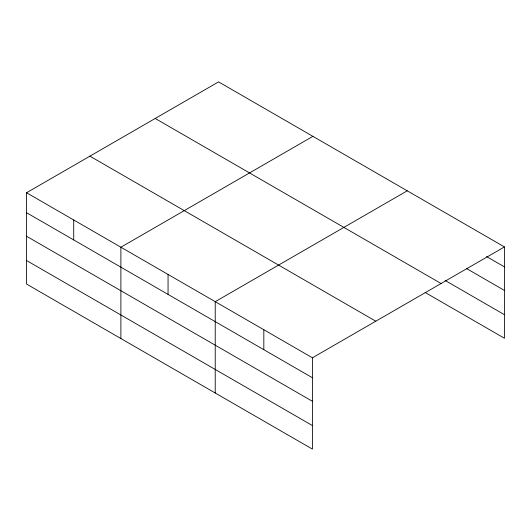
<?xml version="1.0" encoding="UTF-8"?>
<svg xmlns="http://www.w3.org/2000/svg" width="531" height="531" viewBox="0 0 531 531"><rect width="100%" height="100%" fill="white"/><g stroke="black" fill="none" stroke-linecap="round" stroke-linejoin="round"><path stroke-width="0.8" d="M26.55 192.746L312.427 357.794L312.427 449.12L26.55 284.072L26.55 192.746L218.573 81.88L504.45 246.928L504.45 338.254L425.119 292.455M312.912 136.348L120.889 247.214L120.889 338.539M407.25 190.815L215.228 301.674L215.228 393.006M312.427 357.794L504.45 246.928M486.582 256.573L504.45 266.887M466.57 268.567L504.45 290.437M445.131 280.454L504.45 314.704M155.205 118.466L441.082 283.514M89.918 156.16L375.795 321.209M26.55 212.705L312.427 377.753M26.55 236.255L312.427 401.303M26.55 260.522L312.427 425.57M263.827 329.738L263.827 349.69M168.055 274.447L168.055 294.4M73.716 219.98L73.716 239.939"/></g></svg>
